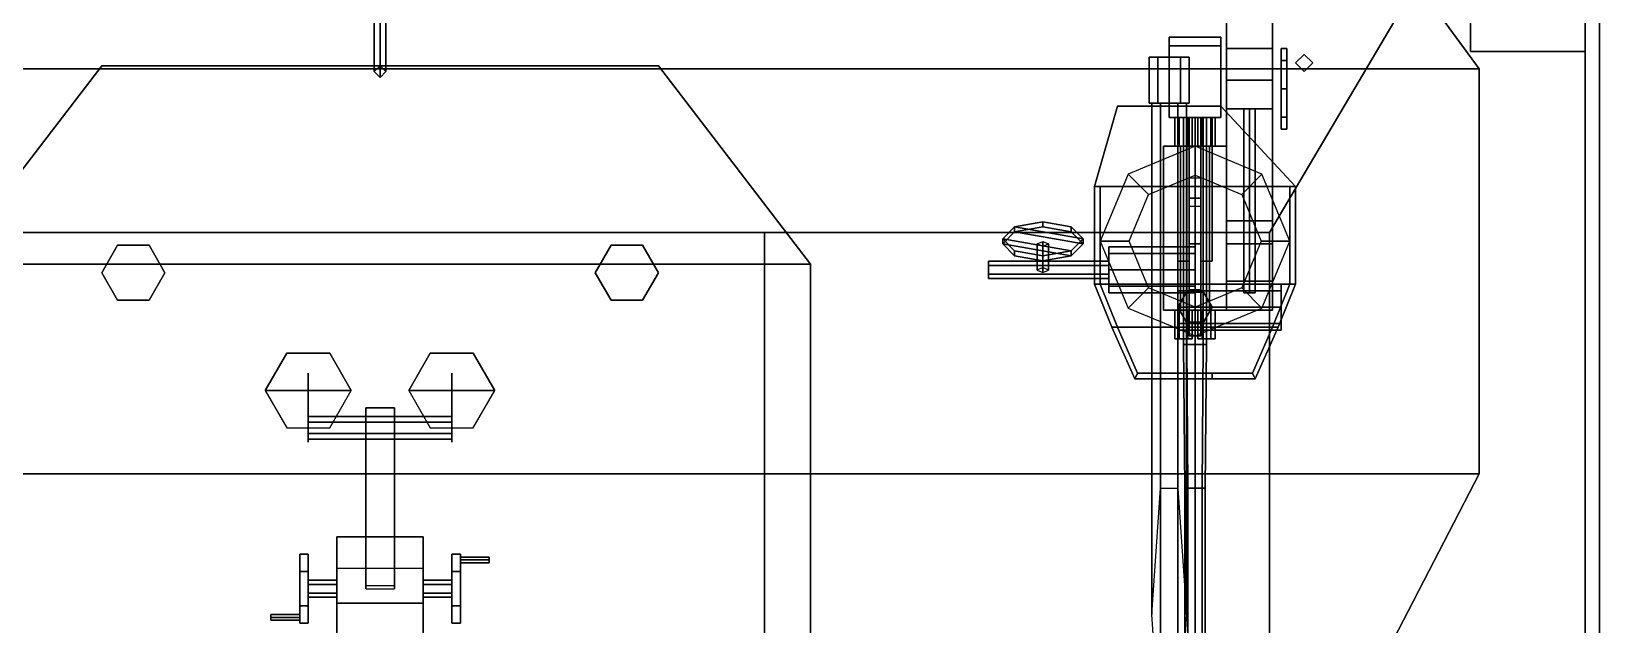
# Model space of a CAD drawing. Header units: millimetres. Extents: x -4.3 to 4.2, y -17.1 to 26.5.
# Drawn here: x -1.21 to 4.25, y 13.64 to 15.71 of the extents above; entities that cross this region are included whole.
import ezdxf

# ---------------------------------------------------------------- set-up
doc = ezdxf.new("R2010")
doc.units = ezdxf.units.MM
for name, color, linetype in [('gun', 1, 'Continuous'), ('sleeve', 5, 'Continuous'), ('turret', 2, 'Continuous')]:
    doc.layers.add(name, color=color, linetype=linetype)

msp = doc.modelspace()

# ---------------------------------------------------------------- linework, layer by layer
for points in [[(0, 15.59, 5.6), (-0.02, 15.57, 5.6), (-0.02, 17.09, 7.55), (0, 17.11, 7.55)], [(0.02, 15.57, 5.6), (0, 15.59, 5.6), (0, 17.11, 7.55), (0.02, 17.09, 7.55)], [(-0.02, 15.57, 5.6), (0, 15.55, 5.6), (0, 17.07, 7.55), (-0.02, 17.09, 7.55)], [(0, 15.55, 5.6), (0.02, 15.57, 5.6), (0.02, 17.09, 7.55), (0, 17.07, 7.55)], [(4.2, 16.87, -0.3447), (4.2, 10.97, -1.04), (-4.2, 10.97, -1.04), (-4.2, 16.87, -0.3447)], [(3.1, 15.01, 1.21), (4.2, 16.87, 1.21), (-4.2, 16.87, 1.21), (-3.1, 15.01, 1.21)], [(4.2, 16.87, 1.21), (3.1, 15.01, 1.21), (3.1, 10, 1.21), (4.2, 6.98, 1.21)], [(4.2, -13.62, -0.39), (4.2, -10.52, -1.04), (4.2, 10.97, -1.04), (4.2, 16.87, -0.3447)], [(4.2, -13.62, 0.65), (4.2, -13.62, -0.39), (4.2, 16.87, -0.3447), (4.2, 4.11, 0.65)], [(4.2, 6.98, 1.04), (4.2, 4.11, 0.65), (4.2, 16.87, -0.3447), (4.2, 16.87, 1.04)], [(4.25, 6.98, 1.07), (4.2, 6.98, 1.04), (4.2, 16.87, 1.04), (4.25, 16.87, 1.07)], [(4.25, 16.87, 1.18), (4.2, 16.87, 1.21), (4.2, 6.98, 1.21), (4.25, 6.98, 1.18)], [(4.25, 6.98, 1.18), (4.25, 6.98, 1.07), (4.25, 16.87, 1.07), (4.25, 16.87, 1.18)], [(3.8, 16.58, 1.21), (3.8, 15.64, 1.21), (3.8, 15.64, 1.23), (3.8, 16.58, 1.23)], [(3.8, 16.58, 1.23), (3.8, 15.64, 1.23), (4.2, 15.64, 1.23), (4.2, 16.58, 1.23)], [(4.2, 15.64, 1.23), (4.2, 15.64, 1.21), (4.2, 16.58, 1.21), (4.2, 16.58, 1.23)], [(-3.83, 15.58, 3.17), (-3.25, 16.37, 3.17), (3.25, 16.37, 3.17), (3.83, 15.58, 3.17)], [(3.83, 15.58, 3.4), (3.25, 16.37, 3.4), (-3.25, 16.37, 3.4), (-3.83, 15.58, 3.4)], [(3.83, 15.58, 3.17), (3.25, 16.37, 3.17), (3.25, 16.37, 3.4), (3.83, 15.58, 3.4)], [(3.22, 15.63, 1.21), (3.19, 15.6, 1.21), (3.19, 15.6, 3.17), (3.22, 15.63, 3.17)], [(3.25, 15.6, 1.21), (3.22, 15.63, 1.21), (3.22, 15.63, 3.17), (3.25, 15.6, 3.17)], [(3.8, 15.64, 1.23), (3.8, 15.64, 1.21), (4.2, 15.64, 1.21), (4.2, 15.64, 1.23)], [(-3.83, 14.17, 3.17), (-3.83, 15.58, 3.17), (3.83, 15.58, 3.17), (3.83, 14.17, 3.17)], [(3.83, 14.17, 3.4), (3.83, 15.58, 3.4), (-3.83, 15.58, 3.4), (-3.83, 14.17, 3.4)], [(-1.5, 14.9, 5.5), (-0.97, 15.59, 5.5), (0.97, 15.59, 5.5), (1.5, 14.9, 5.5)], [(1.5, 14.9, 5.6), (0.97, 15.59, 5.6), (-0.97, 15.59, 5.6), (-1.5, 14.9, 5.6)], [(-0.97, 15.59, 5.6), (-0.97, 15.59, 5.5), (-1.5, 14.9, 5.5), (-1.5, 14.9, 5.6)], [(0.97, 15.59, 5.6), (0.97, 15.59, 5.5), (-0.97, 15.59, 5.5), (-0.97, 15.59, 5.6)], [(1.5, 14.9, 5.5), (0.97, 15.59, 5.5), (0.97, 15.59, 5.6), (1.5, 14.9, 5.6)], [(2.82, 15.62, -0.72), (2.79, 15.62, -0.79), (2.71, 15.62, -0.79), (2.68, 15.62, -0.72)], [(2.71, 15.62, -0.79), (2.71, 15.46, -0.79), (2.68, 15.46, -0.72), (2.68, 15.62, -0.72)], [(2.82, 15.62, -0.49), (2.82, 15.62, -0.72), (2.68, 15.62, -0.72), (2.68, 15.62, -0.49)], [(2.68, 15.62, -0.49), (2.68, 15.46, -0.51), (2.82, 15.46, -0.51), (2.82, 15.62, -0.49)], [(2.68, 15.62, -0.72), (2.68, 15.46, -0.72), (2.68, 15.46, -0.51), (2.68, 15.62, -0.49)], [(2.79, 15.62, -0.79), (2.79, 15.46, -0.79), (2.71, 15.46, -0.79), (2.71, 15.62, -0.79)], [(2.82, 15.46, -0.72), (2.79, 15.46, -0.79), (2.79, 15.62, -0.79), (2.82, 15.62, -0.72)], [(2.82, 15.46, -0.51), (2.82, 15.46, -0.72), (2.82, 15.62, -0.72), (2.82, 15.62, -0.49)], [(3.19, 15.6, 1.21), (3.22, 15.57, 1.21), (3.22, 15.57, 3.17), (3.19, 15.6, 3.17)], [(3.22, 15.57, 1.21), (3.25, 15.6, 1.21), (3.25, 15.6, 3.17), (3.22, 15.57, 3.17)], [(3.83, 14.17, 3.17), (3.83, 15.58, 3.17), (3.83, 15.58, 3.4), (3.83, 14.17, 3.4)], [(2.68, 15.46, -0.72), (2.71, 15.46, -0.79), (2.79, 15.46, -0.79), (2.82, 15.46, -0.72)], [(2.68, 15.46, -0.51), (2.68, 15.46, -0.72), (2.82, 15.46, -0.72), (2.82, 15.46, -0.51)], [(2.69, 15.46, -0.72), (2.72, 15.46, -0.772), (2.72, 13.24, -0.772), (2.69, 13.68, -0.72)], [(2.72, 15.46, -0.668), (2.69, 15.46, -0.72), (2.69, 13.68, -0.72), (2.72, 14.12, -0.668)], [(2.72, 15.46, -0.772), (2.78, 15.46, -0.772), (2.78, 13.24, -0.772), (2.72, 13.24, -0.772)], [(2.78, 15.46, -0.668), (2.72, 15.46, -0.668), (2.72, 14.12, -0.668), (2.78, 14.12, -0.668)], [(2.78, 15.46, -0.772), (2.81, 15.46, -0.72), (2.81, 13.68, -0.72), (2.78, 13.24, -0.772)], [(2.81, 15.46, -0.72), (2.78, 15.46, -0.668), (2.78, 14.12, -0.668), (2.81, 13.68, -0.72)], [(1.34, 15.01, 1.21), (-1.34, 15.01, 1.21), (-1.34, 10, 1.21), (1.34, 10, 1.21)], [(1.34, 15.01, 1.21), (1.34, 10, 1.21), (1.34, 10, 3.17), (1.34, 15.01, 3.17)], [(3.1, 15.01, 3.17), (3.1, 15.01, 1.21), (1.34, 15.01, 1.21), (1.34, 15.01, 3.17)], [(3.1, 13.2, 3.1), (3.1, 13.2, 1.25), (3.1, 15.01, 1.21), (3.1, 15.01, 3.17)], [(3.1, 15.01, 3.17), (3.1, 10, 3.17), (3.1, 10.46, 3.1), (3.1, 13.2, 3.1)], [(3.1, 13.2, 1.25), (3.1, 10.46, 1.25), (3.1, 10, 1.21), (3.1, 15.01, 1.21)], [(-0.915, 14.9653, 3.4), (-0.97, 14.87, 3.4), (-0.97, 14.87, 5.5), (-0.915, 14.9653, 5.5)], [(-0.805, 14.9653, 3.4), (-0.915, 14.9653, 3.4), (-0.915, 14.9653, 5.5), (-0.805, 14.9653, 5.5)], [(-0.75, 14.87, 3.4), (-0.805, 14.9653, 3.4), (-0.805, 14.9653, 5.5), (-0.75, 14.87, 5.5)], [(0.805, 14.9653, 3.4), (0.75, 14.87, 3.4), (0.75, 14.87, 5.5), (0.805, 14.9653, 5.5)], [(0.915, 14.9653, 3.4), (0.805, 14.9653, 3.4), (0.805, 14.9653, 5.5), (0.915, 14.9653, 5.5)], [(0.97, 14.87, 3.4), (0.915, 14.9653, 3.4), (0.915, 14.9653, 5.5), (0.97, 14.87, 5.5)], [(1.5, 11.06, 5.6), (1.5, 14.9, 5.6), (-1.5, 14.9, 5.6), (-1.5, 11.06, 5.6)], [(-1.5, 13.05, 5.5), (-1.5, 14.9, 5.5), (1.5, 14.9, 5.5), (1.5, 13.05, 5.5)], [(-0.97, 14.87, 3.4), (-0.915, 14.7747, 3.4), (-0.915, 14.7747, 5.5), (-0.97, 14.87, 5.5)], [(-0.805, 14.7747, 3.4), (-0.75, 14.87, 3.4), (-0.75, 14.87, 5.5), (-0.805, 14.7747, 5.5)], [(0.75, 14.87, 3.4), (0.805, 14.7747, 3.4), (0.805, 14.7747, 5.5), (0.75, 14.87, 5.5)], [(0.915, 14.7747, 3.4), (0.97, 14.87, 3.4), (0.97, 14.87, 5.5), (0.915, 14.7747, 5.5)], [(1.5, 13.05, 5.5), (1.5, 14.9, 5.5), (1.5, 14.9, 5.6), (1.5, 8.95, 5.6)], [(-0.915, 14.7747, 3.4), (-0.805, 14.7747, 3.4), (-0.805, 14.7747, 5.5), (-0.915, 14.7747, 5.5)], [(0.805, 14.7747, 3.4), (0.915, 14.7747, 3.4), (0.915, 14.7747, 5.5), (0.805, 14.7747, 5.5)], [(3.25, 13.05, 3.4), (3.83, 14.17, 3.4), (-3.83, 14.17, 3.4), (-3.25, 13.05, 3.4)], [(-3.25, 13.05, 3.17), (-3.83, 14.17, 3.17), (3.83, 14.17, 3.17), (3.25, 13.05, 3.17)], [(3.25, 13.05, 3.17), (3.83, 14.17, 3.17), (3.83, 14.17, 3.4), (3.25, 13.05, 3.4)]]:
    msp.add_3dface(points)
at = {"layer": 'gun'}
for points in [[(2.93, 15.69, 4.64), (2.93, 15.69, 4.58), (2.75, 15.69, 4.58), (2.75, 15.69, 4.64)], [(2.75, 15.69, 4.58), (2.75, 15.41, 4.58), (2.75, 15.66, 4.64), (2.75, 15.69, 4.64)], [(2.93, 15.69, 4.58), (2.93, 15.41, 4.58), (2.75, 15.41, 4.58), (2.75, 15.69, 4.58)], [(2.75, 15.69, 4.64), (2.75, 15.66, 4.64), (2.93, 15.66, 4.64), (2.93, 15.69, 4.64)], [(2.93, 15.66, 4.64), (2.93, 15.41, 4.58), (2.93, 15.69, 4.58), (2.93, 15.69, 4.64)], [(2.75, 15.66, 4.64), (2.75, 15.41, 4.58), (2.75, 15.45, 4.71), (2.75, 15.66, 4.71)], [(2.93, 15.66, 4.71), (2.93, 15.66, 4.64), (2.75, 15.66, 4.64), (2.75, 15.66, 4.71)], [(2.75, 15.66, 4.71), (2.75, 15.45, 4.71), (2.93, 15.45, 4.71), (2.93, 15.66, 4.71)], [(2.93, 15.45, 4.71), (2.93, 15.41, 4.58), (2.93, 15.66, 4.64), (2.93, 15.66, 4.71)], [(2.75, 15.45, 4.77), (2.75, 15.41, 4.77), (2.93, 15.41, 4.77), (2.93, 15.45, 4.77)], [(2.93, 15.45, 4.77), (2.93, 15.45, 4.71), (2.75, 15.45, 4.71), (2.75, 15.45, 4.77)], [(2.75, 15.45, 4.71), (2.75, 15.41, 4.58), (2.75, 15.41, 4.77), (2.75, 15.45, 4.77)], [(2.93, 15.41, 4.77), (2.93, 15.41, 4.58), (2.93, 15.45, 4.71), (2.93, 15.45, 4.77)], [(2.75, 15.41, 4.77), (2.75, 15.41, 4.58), (2.93, 15.41, 4.58), (2.93, 15.41, 4.77)], [(2.8, 15.41, 4.76), (2.78, 15.41, 4.74), (2.78, 14.91, 4.74), (2.8, 14.91, 4.76)], [(2.78, 15.41, 4.74), (2.8, 15.41, 4.72), (2.8, 14.91, 4.72), (2.78, 14.91, 4.74)], [(2.82, 15.41, 4.74), (2.8, 15.41, 4.76), (2.8, 14.91, 4.76), (2.82, 14.91, 4.74)], [(2.8, 15.41, 4.72), (2.82, 15.41, 4.74), (2.82, 14.91, 4.74), (2.8, 14.91, 4.72)], [(2.8117, 15.41, 4.6583), (2.8, 15.41, 4.63), (2.8, 14.62, 4.63), (2.8117, 14.62, 4.6583)], [(2.8, 15.41, 4.63), (2.8117, 15.41, 4.6017), (2.8117, 14.62, 4.6017), (2.8, 14.62, 4.63)], [(2.84, 15.41, 4.67), (2.8117, 15.41, 4.6583), (2.8117, 14.62, 4.6583), (2.84, 14.62, 4.67)], [(2.8117, 15.41, 4.6017), (2.84, 15.41, 4.59), (2.84, 14.62, 4.59), (2.8117, 14.62, 4.6017)], [(2.8683, 15.41, 4.6583), (2.84, 15.41, 4.67), (2.84, 14.62, 4.67), (2.8683, 14.62, 4.6583)], [(2.84, 15.41, 4.59), (2.8683, 15.41, 4.6017), (2.8683, 14.62, 4.6017), (2.84, 14.62, 4.59)], [(2.88, 15.41, 4.76), (2.86, 15.41, 4.74), (2.86, 14.91, 4.74), (2.88, 14.91, 4.76)], [(2.86, 15.41, 4.74), (2.88, 15.41, 4.72), (2.88, 14.91, 4.72), (2.86, 14.91, 4.74)], [(2.88, 15.41, 4.63), (2.8683, 15.41, 4.6583), (2.8683, 14.62, 4.6583), (2.88, 14.62, 4.63)], [(2.8683, 15.41, 4.6017), (2.88, 15.41, 4.63), (2.88, 14.62, 4.63), (2.8683, 14.62, 4.6017)], [(2.9, 15.41, 4.74), (2.88, 15.41, 4.76), (2.88, 14.91, 4.76), (2.9, 14.91, 4.74)], [(2.88, 15.41, 4.72), (2.9, 15.41, 4.74), (2.9, 14.91, 4.74), (2.88, 14.91, 4.72)], [(2.8153, 14.12, 4.6053), (2.805, 14.12, 4.63), (2.8, 14.62, 4.63), (2.8117, 14.62, 4.6017)], [(2.805, 14.12, 4.63), (2.8153, 14.12, 4.6547), (2.8117, 14.62, 4.6583), (2.8, 14.62, 4.63)], [(2.84, 14.12, 4.595), (2.8153, 14.12, 4.6053), (2.8117, 14.62, 4.6017), (2.84, 14.62, 4.59)], [(2.8153, 14.12, 4.6547), (2.84, 14.12, 4.665), (2.84, 14.62, 4.67), (2.8117, 14.62, 4.6583)], [(2.8647, 14.12, 4.6053), (2.84, 14.12, 4.595), (2.84, 14.62, 4.59), (2.8683, 14.62, 4.6017)], [(2.84, 14.12, 4.665), (2.8647, 14.12, 4.6547), (2.8683, 14.62, 4.6583), (2.84, 14.62, 4.67)], [(2.875, 14.12, 4.63), (2.8647, 14.12, 4.6053), (2.8683, 14.62, 4.6017), (2.88, 14.62, 4.63)], [(2.8647, 14.12, 4.6547), (2.875, 14.12, 4.63), (2.88, 14.62, 4.63), (2.8683, 14.62, 4.6583)], [(2.8153, 13.09, 4.6053), (2.805, 13.09, 4.63), (2.805, 14.12, 4.63), (2.8153, 14.12, 4.6053)], [(2.805, 13.09, 4.63), (2.8153, 13.09, 4.6547), (2.8153, 14.12, 4.6547), (2.805, 14.12, 4.63)], [(2.84, 13.09, 4.595), (2.8153, 13.09, 4.6053), (2.8153, 14.12, 4.6053), (2.84, 14.12, 4.595)], [(2.8153, 13.09, 4.6547), (2.84, 13.09, 4.665), (2.84, 14.12, 4.665), (2.8153, 14.12, 4.6547)], [(2.8647, 13.09, 4.6053), (2.84, 13.09, 4.595), (2.84, 14.12, 4.595), (2.8647, 14.12, 4.6053)], [(2.84, 13.09, 4.665), (2.8647, 13.09, 4.6547), (2.8647, 14.12, 4.6547), (2.84, 14.12, 4.665)], [(2.875, 13.09, 4.63), (2.8647, 13.09, 4.6053), (2.8647, 14.12, 4.6053), (2.875, 14.12, 4.63)], [(2.8647, 13.09, 4.6547), (2.875, 13.09, 4.63), (2.875, 14.12, 4.63), (2.8647, 14.12, 4.6547)]]:
    msp.add_3dface(points, dxfattribs=at)
at = {"layer": 'sleeve'}
for points in [[(2.785, 15.41, 4.766), (2.77, 15.41, 4.74), (2.77, 15.31, 4.74), (2.785, 15.31, 4.766)], [(2.77, 15.41, 4.74), (2.785, 15.41, 4.714), (2.785, 15.31, 4.714), (2.77, 15.31, 4.74)], [(2.785, 15.41, 4.766), (2.815, 15.41, 4.766), (2.83, 15.41, 4.74), (2.77, 15.41, 4.74)], [(2.77, 15.41, 4.74), (2.83, 15.41, 4.74), (2.815, 15.41, 4.714), (2.785, 15.41, 4.714)], [(2.815, 15.41, 4.766), (2.785, 15.41, 4.766), (2.785, 15.31, 4.766), (2.815, 15.31, 4.766)], [(2.785, 15.41, 4.714), (2.815, 15.41, 4.714), (2.815, 15.31, 4.714), (2.785, 15.31, 4.714)], [(2.83, 15.41, 4.74), (2.815, 15.41, 4.766), (2.815, 15.31, 4.766), (2.83, 15.31, 4.74)], [(2.815, 15.41, 4.714), (2.83, 15.41, 4.74), (2.83, 15.31, 4.74), (2.815, 15.31, 4.714)], [(2.865, 15.41, 4.766), (2.85, 15.41, 4.74), (2.85, 15.31, 4.74), (2.865, 15.31, 4.766)], [(2.85, 15.41, 4.74), (2.865, 15.41, 4.714), (2.865, 15.31, 4.714), (2.85, 15.31, 4.74)], [(2.85, 15.41, 4.74), (2.91, 15.41, 4.74), (2.895, 15.41, 4.714), (2.865, 15.41, 4.714)], [(2.865, 15.41, 4.766), (2.895, 15.41, 4.766), (2.91, 15.41, 4.74), (2.85, 15.41, 4.74)], [(2.895, 15.41, 4.766), (2.865, 15.41, 4.766), (2.865, 15.31, 4.766), (2.895, 15.31, 4.766)], [(2.865, 15.41, 4.714), (2.895, 15.41, 4.714), (2.895, 15.31, 4.714), (2.865, 15.31, 4.714)], [(2.91, 15.41, 4.74), (2.895, 15.41, 4.766), (2.895, 15.31, 4.766), (2.91, 15.31, 4.74)], [(2.895, 15.41, 4.714), (2.91, 15.41, 4.74), (2.91, 15.31, 4.74), (2.895, 15.31, 4.714)], [(2.73, 15.31, 4.58), (2.73, 14.74, 4.58), (2.73, 14.74, 4.75), (2.73, 15.31, 4.75)], [(2.95, 15.31, 4.75), (2.95, 15.31, 4.58), (2.73, 15.31, 4.58), (2.73, 15.31, 4.75)], [(2.95, 15.31, 4.58), (2.95, 14.74, 4.58), (2.73, 14.74, 4.58), (2.73, 15.31, 4.58)], [(2.73, 15.31, 4.75), (2.73, 14.74, 4.75), (2.79, 14.74, 4.82), (2.79, 15.31, 4.82)], [(2.89, 15.31, 4.82), (2.95, 15.31, 4.75), (2.73, 15.31, 4.75), (2.79, 15.31, 4.82)], [(2.79, 15.31, 4.82), (2.79, 14.74, 4.82), (2.89, 14.74, 4.82), (2.89, 15.31, 4.82)], [(2.89, 14.74, 4.82), (2.95, 14.74, 4.75), (2.95, 15.31, 4.75), (2.89, 15.31, 4.82)], [(2.95, 14.74, 4.75), (2.95, 14.74, 4.58), (2.95, 15.31, 4.58), (2.95, 15.31, 4.75)], [(2.82, 15.17, 4.32), (2.82, 15.13, 4.36), (2.82, 15.1, 4.58), (2.82, 15.2, 4.58)], [(2.86, 15.2, 4.58), (2.86, 15.17, 4.32), (2.82, 15.17, 4.32), (2.82, 15.2, 4.58)], [(2.86, 15.1, 4.58), (2.86, 15.13, 4.36), (2.86, 15.17, 4.32), (2.86, 15.2, 4.58)], [(2.82, 14.97, 4.3), (2.82, 14.97, 4.34), (2.82, 15.13, 4.36), (2.82, 15.17, 4.32)], [(2.86, 15.17, 4.32), (2.86, 14.97, 4.3), (2.82, 14.97, 4.3), (2.82, 15.17, 4.32)], [(2.86, 15.13, 4.36), (2.86, 14.97, 4.34), (2.86, 14.97, 4.3), (2.86, 15.17, 4.32)], [(2.82, 15.1, 4.58), (2.82, 15.13, 4.36), (2.86, 15.13, 4.36), (2.86, 15.1, 4.58)], [(2.82, 15.13, 4.36), (2.82, 14.97, 4.34), (2.86, 14.97, 4.34), (2.86, 15.13, 4.36)], [(2.82, 14.81, 4.33), (2.82, 14.81, 4.37), (2.82, 14.97, 4.34), (2.82, 14.97, 4.3)], [(2.82, 14.97, 4.34), (2.82, 14.81, 4.37), (2.86, 14.81, 4.37), (2.86, 14.97, 4.34)], [(2.86, 14.97, 4.3), (2.86, 14.81, 4.33), (2.82, 14.81, 4.33), (2.82, 14.97, 4.3)], [(2.86, 14.97, 4.34), (2.86, 14.81, 4.37), (2.86, 14.81, 4.33), (2.86, 14.97, 4.3)], [(2.82, 14.81, 4.37), (2.82, 14.65, 4.46), (2.86, 14.65, 4.46), (2.86, 14.81, 4.37)], [(2.82, 14.65, 4.42), (2.82, 14.65, 4.46), (2.82, 14.81, 4.37), (2.82, 14.81, 4.33)], [(2.86, 14.81, 4.33), (2.86, 14.65, 4.42), (2.82, 14.65, 4.42), (2.82, 14.81, 4.33)], [(2.86, 14.81, 4.37), (2.86, 14.65, 4.46), (2.86, 14.65, 4.42), (2.86, 14.81, 4.33)], [(2.73, 14.74, 4.75), (2.73, 14.74, 4.58), (2.95, 14.74, 4.58), (2.95, 14.74, 4.75)], [(2.79, 14.74, 4.82), (2.73, 14.74, 4.75), (2.95, 14.74, 4.75), (2.89, 14.74, 4.82)], [(2.77, 14.74, 4.74), (2.785, 14.74, 4.714), (2.785, 14.64, 4.714), (2.77, 14.64, 4.74)], [(2.785, 14.74, 4.766), (2.77, 14.74, 4.74), (2.77, 14.64, 4.74), (2.785, 14.64, 4.766)], [(2.785, 14.74, 4.714), (2.815, 14.74, 4.714), (2.815, 14.64, 4.714), (2.785, 14.64, 4.714)], [(2.815, 14.74, 4.766), (2.785, 14.74, 4.766), (2.785, 14.64, 4.766), (2.815, 14.64, 4.766)], [(2.815, 14.74, 4.714), (2.83, 14.74, 4.74), (2.83, 14.64, 4.74), (2.815, 14.64, 4.714)], [(2.83, 14.74, 4.74), (2.815, 14.74, 4.766), (2.815, 14.64, 4.766), (2.83, 14.64, 4.74)], [(2.85, 14.74, 4.74), (2.865, 14.74, 4.714), (2.865, 14.64, 4.714), (2.85, 14.64, 4.74)], [(2.865, 14.74, 4.766), (2.85, 14.74, 4.74), (2.85, 14.64, 4.74), (2.865, 14.64, 4.766)], [(2.865, 14.74, 4.714), (2.895, 14.74, 4.714), (2.895, 14.64, 4.714), (2.865, 14.64, 4.714)], [(2.895, 14.74, 4.766), (2.865, 14.74, 4.766), (2.865, 14.64, 4.766), (2.895, 14.64, 4.766)], [(2.895, 14.74, 4.714), (2.91, 14.74, 4.74), (2.91, 14.64, 4.74), (2.895, 14.64, 4.714)], [(2.91, 14.74, 4.74), (2.895, 14.74, 4.766), (2.895, 14.64, 4.766), (2.91, 14.64, 4.74)], [(2.86, 14.65, 4.42), (2.86, 14.65, 4.46), (2.82, 14.65, 4.46), (2.82, 14.65, 4.42)], [(2.815, 14.64, 4.766), (2.785, 14.64, 4.766), (2.77, 14.64, 4.74), (2.83, 14.64, 4.74)], [(2.83, 14.64, 4.74), (2.77, 14.64, 4.74), (2.785, 14.64, 4.714), (2.815, 14.64, 4.714)], [(2.91, 14.64, 4.74), (2.85, 14.64, 4.74), (2.865, 14.64, 4.714), (2.895, 14.64, 4.714)], [(2.895, 14.64, 4.766), (2.865, 14.64, 4.766), (2.85, 14.64, 4.74), (2.91, 14.64, 4.74)], [(-0.25, 13.83, 6.7739), (-0.25, 13.89, 6.67), (-0.28, 13.89, 6.67), (-0.28, 13.83, 6.7739)], [(-0.28, 13.71, 6.5661), (-0.28, 13.83, 6.7739), (-0.28, 13.89, 6.67), (-0.28, 13.83, 6.5661)], [(-0.25, 13.89, 6.67), (-0.25, 13.83, 6.5661), (-0.28, 13.83, 6.5661), (-0.28, 13.89, 6.67)], [(-0.25, 13.83, 6.5661), (-0.25, 13.89, 6.67), (-0.25, 13.83, 6.7739), (-0.25, 13.71, 6.5661)], [(0.25, 13.89, 6.67), (0.25, 13.83, 6.7739), (0.28, 13.83, 6.7739), (0.28, 13.89, 6.67)], [(0.25, 13.83, 6.5661), (0.25, 13.89, 6.67), (0.28, 13.89, 6.67), (0.28, 13.83, 6.5661)], [(0.25, 13.83, 6.5661), (0.25, 13.71, 6.7739), (0.25, 13.83, 6.7739), (0.25, 13.89, 6.67)], [(0.28, 13.89, 6.67), (0.28, 13.83, 6.7739), (0.28, 13.71, 6.7739), (0.28, 13.83, 6.5661)], [(-0.25, 13.71, 6.7739), (-0.25, 13.83, 6.7739), (-0.28, 13.83, 6.7739), (-0.28, 13.71, 6.7739)], [(-0.25, 13.83, 6.5661), (-0.25, 13.71, 6.5661), (-0.28, 13.71, 6.5661), (-0.28, 13.83, 6.5661)], [(-0.28, 13.65, 6.67), (-0.28, 13.71, 6.7739), (-0.28, 13.83, 6.7739), (-0.28, 13.71, 6.5661)], [(-0.25, 13.71, 6.5661), (-0.25, 13.83, 6.7739), (-0.25, 13.71, 6.7739), (-0.25, 13.65, 6.67)], [(0.25, 13.83, 6.7739), (0.25, 13.71, 6.7739), (0.28, 13.71, 6.7739), (0.28, 13.83, 6.7739)], [(0.25, 13.71, 6.5661), (0.25, 13.83, 6.5661), (0.28, 13.83, 6.5661), (0.28, 13.71, 6.5661)], [(0.25, 13.71, 6.5661), (0.25, 13.65, 6.67), (0.25, 13.71, 6.7739), (0.25, 13.83, 6.5661)], [(0.28, 13.88, 6.67), (0.28, 13.87, 6.68), (0.38, 13.87, 6.68), (0.38, 13.88, 6.67)], [(0.28, 13.87, 6.66), (0.28, 13.88, 6.67), (0.38, 13.88, 6.67), (0.38, 13.87, 6.66)], [(0.28, 13.87, 6.68), (0.28, 13.86, 6.67), (0.38, 13.86, 6.67), (0.38, 13.87, 6.68)], [(0.28, 13.86, 6.67), (0.28, 13.87, 6.66), (0.38, 13.87, 6.66), (0.38, 13.86, 6.67)], [(0.28, 13.83, 6.5661), (0.28, 13.71, 6.7739), (0.28, 13.65, 6.67), (0.28, 13.71, 6.5661)], [(0.38, 13.88, 6.67), (0.38, 13.87, 6.68), (0.38, 13.86, 6.67), (0.38, 13.87, 6.66)], [(-0.15, 13.8, 6.67), (-0.15, 13.785, 6.644), (-0.25, 13.785, 6.644), (-0.25, 13.8, 6.67)], [(-0.15, 13.785, 6.696), (-0.15, 13.8, 6.67), (-0.25, 13.8, 6.67), (-0.25, 13.785, 6.696)], [(-0.15, 13.785, 6.644), (-0.15, 13.755, 6.644), (-0.25, 13.755, 6.644), (-0.25, 13.785, 6.644)], [(-0.15, 13.755, 6.696), (-0.15, 13.785, 6.696), (-0.25, 13.785, 6.696), (-0.25, 13.755, 6.696)], [(-0.15, 12.7987, 6.2151), (-0.15, 13.1451, 5.8687), (-0.15, 13.81, 6.17), (-0.15, 13.81, 6.2151)], [(-0.15, 12.8, 6.7049), (-0.15, 12.7987, 6.2151), (-0.15, 13.81, 6.2151), (-0.15, 13.81, 6.7049)], [(0.15, 12.7987, 6.2151), (0.15, 13.1451, 5.8687), (0.15, 13.81, 6.17), (0.15, 13.81, 6.2151)], [(0.15, 12.8, 6.7049), (0.15, 12.7987, 6.2151), (0.15, 13.81, 6.2151), (0.15, 13.81, 6.7049)], [(0.15, 13.8, 6.67), (0.15, 13.785, 6.696), (0.25, 13.785, 6.696), (0.25, 13.8, 6.67)], [(0.15, 13.785, 6.644), (0.15, 13.8, 6.67), (0.25, 13.8, 6.67), (0.25, 13.785, 6.644)], [(0.15, 13.785, 6.696), (0.15, 13.755, 6.696), (0.25, 13.755, 6.696), (0.25, 13.785, 6.696)], [(0.15, 13.755, 6.644), (0.15, 13.785, 6.644), (0.25, 13.785, 6.644), (0.25, 13.755, 6.644)], [(-0.15, 13.755, 6.644), (-0.15, 13.74, 6.67), (-0.25, 13.74, 6.67), (-0.25, 13.755, 6.644)], [(-0.15, 13.74, 6.67), (-0.15, 13.755, 6.696), (-0.25, 13.755, 6.696), (-0.25, 13.74, 6.67)], [(0.15, 13.755, 6.696), (0.15, 13.74, 6.67), (0.25, 13.74, 6.67), (0.25, 13.755, 6.696)], [(0.15, 13.74, 6.67), (0.15, 13.755, 6.644), (0.25, 13.755, 6.644), (0.25, 13.74, 6.67)], [(-0.38, 13.66, 6.67), (-0.38, 13.67, 6.68), (-0.38, 13.68, 6.67), (-0.38, 13.67, 6.66)], [(-0.28, 13.68, 6.67), (-0.28, 13.67, 6.66), (-0.38, 13.67, 6.66), (-0.38, 13.68, 6.67)], [(-0.28, 13.67, 6.68), (-0.28, 13.68, 6.67), (-0.38, 13.68, 6.67), (-0.38, 13.67, 6.68)], [(-0.28, 13.67, 6.66), (-0.28, 13.66, 6.67), (-0.38, 13.66, 6.67), (-0.38, 13.67, 6.66)], [(-0.28, 13.66, 6.67), (-0.28, 13.67, 6.68), (-0.38, 13.67, 6.68), (-0.38, 13.66, 6.67)], [(-0.25, 13.65, 6.67), (-0.25, 13.71, 6.7739), (-0.28, 13.71, 6.7739), (-0.28, 13.65, 6.67)], [(-0.25, 13.71, 6.5661), (-0.25, 13.65, 6.67), (-0.28, 13.65, 6.67), (-0.28, 13.71, 6.5661)], [(0.25, 13.71, 6.7739), (0.25, 13.65, 6.67), (0.28, 13.65, 6.67), (0.28, 13.71, 6.7739)], [(0.25, 13.65, 6.67), (0.25, 13.71, 6.5661), (0.28, 13.71, 6.5661), (0.28, 13.65, 6.67)]]:
    msp.add_3dface(points, dxfattribs=at)
at = {"layer": 'turret'}
for points in [[(2.95, 15.96, 4.48), (2.95, 15.44, 4.48), (2.95, 15.65, 4.62), (2.95, 15.96, 4.62)], [(3.11, 15.96, 4.48), (3.11, 15.44, 4.48), (2.95, 15.44, 4.48), (2.95, 15.96, 4.48)], [(2.95, 15.96, 4.62), (2.95, 15.65, 4.62), (3.11, 15.65, 4.62), (3.11, 15.96, 4.62)], [(3.11, 15.65, 4.62), (3.11, 15.44, 4.48), (3.11, 15.96, 4.48), (3.11, 15.96, 4.62)], [(2.95, 15.44, 4.58), (2.95, 14.74, 4.58), (2.95, 15.05, 4.66), (2.95, 15.65, 4.66)], [(2.95, 15.65, 4.66), (2.95, 15.05, 4.66), (3.11, 15.05, 4.66), (3.11, 15.65, 4.66)], [(3.11, 15.65, 4.66), (3.11, 15.65, 4.62), (2.95, 15.65, 4.62), (2.95, 15.65, 4.66)], [(2.95, 15.65, 4.62), (2.95, 15.44, 4.48), (2.95, 15.44, 4.58), (2.95, 15.65, 4.66)], [(3.11, 15.05, 4.66), (3.11, 14.74, 4.58), (3.11, 15.44, 4.58), (3.11, 15.65, 4.66)], [(3.11, 15.44, 4.58), (3.11, 15.44, 4.48), (3.11, 15.65, 4.62), (3.11, 15.65, 4.66)], [(3.16, 15.609, 4.449), (3.16, 15.65, 4.35), (3.14, 15.65, 4.35), (3.14, 15.609, 4.449)], [(3.16, 15.65, 4.35), (3.16, 15.609, 4.251), (3.14, 15.609, 4.251), (3.14, 15.65, 4.35)], [(3.14, 15.65, 4.35), (3.14, 15.411, 4.251), (3.14, 15.37, 4.35), (3.14, 15.609, 4.449)], [(3.14, 15.609, 4.251), (3.14, 15.51, 4.21), (3.14, 15.411, 4.251), (3.14, 15.65, 4.35)], [(3.16, 15.37, 4.35), (3.16, 15.609, 4.251), (3.16, 15.65, 4.35), (3.16, 15.411, 4.449)], [(3.16, 15.411, 4.449), (3.16, 15.65, 4.35), (3.16, 15.609, 4.449), (3.16, 15.51, 4.49)], [(3.16, 15.51, 4.49), (3.16, 15.609, 4.449), (3.14, 15.609, 4.449), (3.14, 15.51, 4.49)], [(3.16, 15.609, 4.251), (3.16, 15.51, 4.21), (3.14, 15.51, 4.21), (3.14, 15.609, 4.251)], [(3.14, 15.609, 4.449), (3.14, 15.37, 4.35), (3.14, 15.411, 4.449), (3.14, 15.51, 4.49)], [(3.16, 15.411, 4.251), (3.16, 15.51, 4.21), (3.16, 15.609, 4.251), (3.16, 15.37, 4.35)], [(2.95, 15.54, 4.3), (2.95, 15.44, 4.3), (2.95, 15.44, 4.41), (2.95, 15.54, 4.39)], [(3.11, 15.54, 4.39), (3.11, 15.54, 4.3), (2.95, 15.54, 4.3), (2.95, 15.54, 4.39)], [(3.11, 15.54, 4.3), (3.11, 15.44, 4.3), (2.95, 15.44, 4.3), (2.95, 15.54, 4.3)], [(2.95, 15.54, 4.39), (2.95, 15.44, 4.41), (3.11, 15.44, 4.41), (3.11, 15.54, 4.39)], [(3.11, 15.44, 4.41), (3.11, 15.44, 4.3), (3.11, 15.54, 4.3), (3.11, 15.54, 4.39)], [(3.16, 15.411, 4.449), (3.16, 15.51, 4.49), (3.14, 15.51, 4.49), (3.14, 15.411, 4.449)], [(3.16, 15.51, 4.21), (3.16, 15.411, 4.251), (3.14, 15.411, 4.251), (3.14, 15.51, 4.21)], [(2.57, 15.45, 3.52), (2.49, 15.17, 3.52), (3.19, 15.17, 3.52), (2.93, 15.45, 3.52)], [(2.57, 15.45, 3.5), (2.49, 15.17, 3.5), (2.49, 15.17, 3.52), (2.57, 15.45, 3.52)], [(2.93, 15.45, 3.5), (3.19, 15.17, 3.5), (2.49, 15.17, 3.5), (2.57, 15.45, 3.5)], [(2.93, 15.45, 3.52), (2.93, 15.45, 3.5), (2.57, 15.45, 3.5), (2.57, 15.45, 3.52)], [(3.19, 15.17, 3.52), (3.19, 15.17, 3.5), (2.93, 15.45, 3.5), (2.93, 15.45, 3.52)], [(3.11, 15.44, 4.58), (3.11, 14.97, 4.58), (2.95, 14.97, 4.58), (2.95, 15.44, 4.58)], [(2.95, 15.44, 4.58), (2.95, 15.44, 4.48), (3.11, 15.44, 4.48), (3.11, 15.44, 4.58)], [(2.95, 15.44, 4.41), (2.95, 15.44, 4.3), (3.11, 15.44, 4.3), (3.11, 15.44, 4.41)], [(3.03, 15.44, 4.4), (3.01, 15.44, 4.38), (3.01, 14.8, 4.43), (3.03, 14.8, 4.45)], [(3.01, 15.44, 4.38), (3.03, 15.44, 4.36), (3.03, 14.8, 4.41), (3.01, 14.8, 4.43)], [(3.05, 15.44, 4.38), (3.03, 15.44, 4.4), (3.03, 14.8, 4.45), (3.05, 14.8, 4.43)], [(3.03, 15.44, 4.36), (3.05, 15.44, 4.38), (3.05, 14.8, 4.43), (3.03, 14.8, 4.41)], [(3.16, 15.37, 4.35), (3.16, 15.411, 4.449), (3.14, 15.411, 4.449), (3.14, 15.37, 4.35)], [(3.16, 15.411, 4.251), (3.16, 15.37, 4.35), (3.14, 15.37, 4.35), (3.14, 15.411, 4.251)], [(2.84, 15.31, 3.4), (2.6067, 15.2133, 3.4), (2.6774, 15.1426, 3.5), (2.84, 15.21, 3.5)], [(3.0733, 15.2133, 3.4), (2.84, 15.31, 3.4), (2.84, 15.21, 3.5), (3.0026, 15.1426, 3.5)], [(2.6067, 15.2133, 3.4), (2.51, 14.98, 3.4), (2.61, 14.98, 3.5), (2.6774, 15.1426, 3.5)], [(3.17, 14.98, 3.4), (3.0733, 15.2133, 3.4), (3.0026, 15.1426, 3.5), (3.07, 14.98, 3.5)], [(3.19, 15.17, 3.5), (3.19, 14.83, 3.5), (2.49, 14.83, 3.5), (2.49, 15.17, 3.5)], [(2.49, 14.83, 4.13), (2.51, 14.83, 4.13), (2.51, 15.17, 3.56), (2.49, 15.17, 3.56)], [(2.49, 15.17, 3.56), (2.51, 15.17, 3.56), (2.51, 15.17, 3.52), (2.49, 15.17, 3.52)], [(2.49, 15.17, 3.5), (2.49, 14.83, 3.5), (2.49, 14.83, 4.13), (2.49, 15.17, 3.56)], [(2.51, 15.17, 3.52), (2.51, 14.83, 3.52), (3.17, 14.83, 3.52), (3.17, 15.17, 3.52)], [(2.51, 15.17, 3.56), (2.51, 14.83, 4.13), (2.51, 14.83, 3.52), (2.51, 15.17, 3.52)], [(3.17, 15.17, 3.52), (3.17, 14.83, 3.52), (3.17, 14.83, 4.13), (3.17, 15.17, 3.56)], [(3.17, 14.83, 4.13), (3.19, 14.83, 4.13), (3.19, 15.17, 3.56), (3.17, 15.17, 3.56)], [(3.17, 15.17, 3.56), (3.19, 15.17, 3.56), (3.19, 15.17, 3.52), (3.17, 15.17, 3.52)], [(3.19, 15.17, 3.56), (3.19, 14.83, 4.13), (3.19, 14.83, 3.5), (3.19, 15.17, 3.5)], [(2.17, 14.9881, 4.3585), (2.211, 15.03, 4.2687), (2.211, 15.0118, 4.2603), (2.17, 14.97, 4.35)], [(2.17, 14.9881, 4.3585), (2.409, 14.9463, 4.4482), (2.45, 14.9881, 4.3585), (2.211, 15.03, 4.2687)], [(2.211, 15.03, 4.2687), (2.31, 15.0473, 4.2316), (2.31, 15.0292, 4.2231), (2.211, 15.0118, 4.2603)], [(2.211, 15.03, 4.2687), (2.45, 14.9881, 4.3585), (2.409, 15.03, 4.2687), (2.31, 15.0473, 4.2316)], [(2.45, 14.97, 4.35), (2.211, 15.0118, 4.2603), (2.31, 15.0292, 4.2231), (2.409, 15.0118, 4.2603)], [(2.31, 15.0473, 4.2316), (2.409, 15.03, 4.2687), (2.409, 15.0118, 4.2603), (2.31, 15.0292, 4.2231)], [(2.409, 15.03, 4.2687), (2.45, 14.9881, 4.3585), (2.45, 14.97, 4.35), (2.409, 15.0118, 4.2603)], [(2.95, 15.05, 4.66), (2.95, 14.74, 4.58), (3.11, 14.74, 4.58), (3.11, 15.05, 4.66)], [(2.409, 14.9282, 4.4397), (2.17, 14.97, 4.35), (2.211, 15.0118, 4.2603), (2.45, 14.97, 4.35)], [(2.211, 14.9463, 4.4482), (2.17, 14.9881, 4.3585), (2.17, 14.97, 4.35), (2.211, 14.9282, 4.4397)], [(2.211, 14.9463, 4.4482), (2.31, 14.929, 4.4853), (2.409, 14.9463, 4.4482), (2.17, 14.9881, 4.3585)], [(2.29, 14.97, 4.35), (2.31, 14.9785, 4.3319), (2.31, 14.8878, 4.2896), (2.29, 14.8794, 4.3077)], [(2.31, 14.9785, 4.3319), (2.33, 14.97, 4.35), (2.33, 14.8794, 4.3077), (2.31, 14.8878, 4.2896)], [(2.45, 14.9881, 4.3585), (2.409, 14.9463, 4.4482), (2.409, 14.9282, 4.4397), (2.45, 14.97, 4.35)], [(2.51, 14.98, 3.4), (2.6067, 14.7467, 3.4), (2.6774, 14.8174, 3.5), (2.61, 14.98, 3.5)], [(3.0733, 14.7467, 3.4), (3.17, 14.98, 3.4), (3.07, 14.98, 3.5), (3.0026, 14.8174, 3.5)], [(2.31, 14.9108, 4.4769), (2.211, 14.9282, 4.4397), (2.17, 14.97, 4.35), (2.409, 14.9282, 4.4397)], [(2.31, 14.929, 4.4853), (2.211, 14.9463, 4.4482), (2.211, 14.9282, 4.4397), (2.31, 14.9108, 4.4769)], [(2.31, 14.9615, 4.3681), (2.29, 14.97, 4.35), (2.29, 14.8794, 4.3077), (2.31, 14.8709, 4.3259)], [(2.33, 14.97, 4.35), (2.31, 14.9615, 4.3681), (2.31, 14.8709, 4.3259), (2.33, 14.8794, 4.3077)], [(2.409, 14.9463, 4.4482), (2.31, 14.929, 4.4853), (2.31, 14.9108, 4.4769), (2.409, 14.9282, 4.4397)], [(2.84, 14.96, 4.31), (2.84, 14.9366, 4.2534), (2.54, 14.9366, 4.2534), (2.54, 14.96, 4.31)], [(2.84, 14.9366, 4.3666), (2.84, 14.96, 4.31), (2.54, 14.96, 4.31), (2.54, 14.9366, 4.3666)], [(2.54, 14.88, 4.39), (2.54, 14.9366, 4.3666), (2.54, 14.96, 4.31), (2.54, 14.8234, 4.3666)], [(2.54, 14.8234, 4.3666), (2.54, 14.96, 4.31), (2.54, 14.9366, 4.2534), (2.54, 14.8, 4.31)], [(2.84, 14.9366, 4.2534), (2.84, 14.88, 4.23), (2.54, 14.88, 4.23), (2.54, 14.9366, 4.2534)], [(2.84, 14.88, 4.39), (2.84, 14.9366, 4.3666), (2.54, 14.9366, 4.3666), (2.54, 14.88, 4.39)], [(2.54, 14.8, 4.31), (2.54, 14.9366, 4.2534), (2.54, 14.88, 4.23), (2.54, 14.8234, 4.2534)], [(2.84, 14.8234, 4.2534), (2.84, 14.96, 4.31), (2.84, 14.9366, 4.3666), (2.84, 14.8, 4.31)], [(2.84, 14.88, 4.23), (2.84, 14.9366, 4.2534), (2.84, 14.96, 4.31), (2.84, 14.8234, 4.2534)], [(2.84, 14.8, 4.31), (2.84, 14.9366, 4.3666), (2.84, 14.88, 4.39), (2.84, 14.8234, 4.3666)], [(2.95, 14.97, 4.3), (2.95, 14.84, 4.32), (2.95, 14.74, 4.58), (2.95, 14.97, 4.58)], [(3.11, 14.97, 4.58), (3.11, 14.97, 4.3), (2.95, 14.97, 4.3), (2.95, 14.97, 4.58)], [(3.11, 14.97, 4.3), (3.11, 14.84, 4.32), (2.95, 14.84, 4.32), (2.95, 14.97, 4.3)], [(3.11, 14.74, 4.58), (3.11, 14.84, 4.32), (3.11, 14.97, 4.3), (3.11, 14.97, 4.58)], [(2.54, 14.895, 4.336), (2.54, 14.91, 4.31), (2.12, 14.91, 4.31), (2.12, 14.895, 4.336)], [(2.54, 14.91, 4.31), (2.54, 14.895, 4.284), (2.12, 14.895, 4.284), (2.12, 14.91, 4.31)], [(2.12, 14.865, 4.336), (2.12, 14.895, 4.336), (2.12, 14.91, 4.31), (2.12, 14.85, 4.31)], [(2.12, 14.85, 4.31), (2.12, 14.91, 4.31), (2.12, 14.895, 4.284), (2.12, 14.865, 4.284)], [(2.54, 14.865, 4.336), (2.54, 14.895, 4.336), (2.12, 14.895, 4.336), (2.12, 14.865, 4.336)], [(2.54, 14.895, 4.284), (2.54, 14.865, 4.284), (2.12, 14.865, 4.284), (2.12, 14.895, 4.284)], [(2.54, 14.85, 4.31), (2.54, 14.865, 4.336), (2.12, 14.865, 4.336), (2.12, 14.85, 4.31)], [(2.54, 14.865, 4.284), (2.54, 14.85, 4.31), (2.12, 14.85, 4.31), (2.12, 14.865, 4.284)], [(2.84, 14.88, 4.23), (2.84, 14.8234, 4.2534), (2.54, 14.8234, 4.2534), (2.54, 14.88, 4.23)], [(2.84, 14.8234, 4.3666), (2.84, 14.88, 4.39), (2.54, 14.88, 4.39), (2.54, 14.8234, 4.3666)], [(3.19, 14.83, 3.5), (3.13, 14.68, 3.5), (2.55, 14.68, 3.5), (2.49, 14.83, 3.5)], [(2.55, 14.68, 4.36), (2.57, 14.68, 4.36), (2.51, 14.83, 4.13), (2.49, 14.83, 4.13)], [(2.49, 14.83, 3.5), (2.55, 14.68, 3.5), (2.55, 14.68, 4.36), (2.49, 14.83, 4.13)], [(2.51, 14.83, 3.52), (2.57, 14.68, 3.52), (3.11, 14.68, 3.52), (3.17, 14.83, 3.52)], [(2.51, 14.83, 4.13), (2.57, 14.68, 4.36), (2.57, 14.68, 3.52), (2.51, 14.83, 3.52)], [(2.84, 14.8234, 4.2534), (2.84, 14.8, 4.31), (2.54, 14.8, 4.31), (2.54, 14.8234, 4.2534)], [(2.84, 14.8, 4.31), (2.84, 14.8234, 4.3666), (2.54, 14.8234, 4.3666), (2.54, 14.8, 4.31)], [(2.6067, 14.7467, 3.4), (2.84, 14.65, 3.4), (2.84, 14.75, 3.5), (2.6774, 14.8174, 3.5)], [(3.14, 14.8066, 4.5166), (3.14, 14.83, 4.46), (2.78, 14.83, 4.46), (2.78, 14.8066, 4.5166)], [(3.14, 14.83, 4.46), (3.14, 14.8066, 4.4034), (2.78, 14.8066, 4.4034), (2.78, 14.83, 4.46)], [(2.78, 14.6934, 4.5166), (2.78, 14.83, 4.46), (2.78, 14.8066, 4.4034), (2.78, 14.67, 4.46)], [(2.78, 14.75, 4.54), (2.78, 14.8066, 4.5166), (2.78, 14.83, 4.46), (2.78, 14.6934, 4.5166)], [(2.84, 14.65, 3.4), (3.0733, 14.7467, 3.4), (3.0026, 14.8174, 3.5), (2.84, 14.75, 3.5)], [(2.95, 14.74, 4.58), (2.95, 14.84, 4.32), (3.11, 14.84, 4.32), (3.11, 14.74, 4.58)], [(3.11, 14.68, 4.36), (3.13, 14.68, 4.36), (3.19, 14.83, 4.13), (3.17, 14.83, 4.13)], [(3.17, 14.83, 3.52), (3.11, 14.68, 3.52), (3.11, 14.68, 4.36), (3.17, 14.83, 4.13)], [(3.19, 14.83, 4.13), (3.13, 14.68, 4.36), (3.13, 14.68, 3.5), (3.19, 14.83, 3.5)], [(3.14, 14.75, 4.38), (3.14, 14.8066, 4.4034), (3.14, 14.83, 4.46), (3.14, 14.6934, 4.4034)], [(3.14, 14.6934, 4.4034), (3.14, 14.83, 4.46), (3.14, 14.8066, 4.5166), (3.14, 14.67, 4.46)], [(3.14, 14.75, 4.54), (3.14, 14.8066, 4.5166), (2.78, 14.8066, 4.5166), (2.78, 14.75, 4.54)], [(3.14, 14.8066, 4.4034), (3.14, 14.75, 4.38), (2.78, 14.75, 4.38), (2.78, 14.8066, 4.4034)], [(2.78, 14.67, 4.46), (2.78, 14.8066, 4.4034), (2.78, 14.75, 4.38), (2.78, 14.6934, 4.4034)], [(2.81, 14.802, 3.52), (2.78, 14.75, 3.52), (2.78, 14.75, 4.38), (2.81, 14.802, 4.41)], [(2.87, 14.802, 3.52), (2.81, 14.802, 3.52), (2.81, 14.802, 4.41), (2.87, 14.802, 4.41)], [(2.9, 14.75, 3.52), (2.87, 14.802, 3.52), (2.87, 14.802, 4.41), (2.9, 14.75, 4.38)], [(3.14, 14.67, 4.46), (3.14, 14.8066, 4.5166), (3.14, 14.75, 4.54), (3.14, 14.6934, 4.5166)], [(3.14, 14.6934, 4.5166), (3.14, 14.75, 4.54), (2.78, 14.75, 4.54), (2.78, 14.6934, 4.5166)], [(3.14, 14.75, 4.38), (3.14, 14.6934, 4.4034), (2.78, 14.6934, 4.4034), (2.78, 14.75, 4.38)], [(2.78, 14.75, 3.52), (2.81, 14.698, 3.52), (2.81, 14.698, 4.41), (2.78, 14.75, 4.38)], [(2.87, 14.698, 3.52), (2.9, 14.75, 3.52), (2.9, 14.75, 4.38), (2.87, 14.698, 4.41)], [(3.13, 14.68, 3.5), (3.05, 14.5, 3.5), (2.63, 14.5, 3.5), (2.55, 14.68, 3.5)], [(2.63, 14.5, 4.28), (2.64, 14.52, 4.28), (2.57, 14.68, 4.36), (2.55, 14.68, 4.36)], [(2.55, 14.68, 3.5), (2.63, 14.5, 3.5), (2.63, 14.5, 4.28), (2.55, 14.68, 4.36)], [(2.57, 14.68, 3.52), (2.64, 14.52, 3.52), (3.04, 14.52, 3.52), (3.11, 14.68, 3.52)], [(2.57, 14.68, 4.36), (2.64, 14.52, 4.28), (2.64, 14.52, 3.52), (2.57, 14.68, 3.52)], [(3.14, 14.67, 4.46), (3.14, 14.6934, 4.5166), (2.78, 14.6934, 4.5166), (2.78, 14.67, 4.46)], [(3.14, 14.6934, 4.4034), (3.14, 14.67, 4.46), (2.78, 14.67, 4.46), (2.78, 14.6934, 4.4034)], [(2.81, 14.698, 3.52), (2.87, 14.698, 3.52), (2.87, 14.698, 4.41), (2.81, 14.698, 4.41)], [(3.11, 14.68, 3.52), (3.04, 14.52, 3.52), (3.04, 14.52, 4.28), (3.11, 14.68, 4.36)], [(3.04, 14.52, 4.28), (3.05, 14.5, 4.28), (3.13, 14.68, 4.36), (3.11, 14.68, 4.36)], [(3.13, 14.68, 4.36), (3.05, 14.5, 4.28), (3.05, 14.5, 3.5), (3.13, 14.68, 3.5)], [(-0.325, 14.5899, 6.45), (-0.4, 14.46, 6.45), (-0.4, 14.46, 6.65), (-0.325, 14.5899, 6.65)], [(-0.4, 14.46, 6.32), (-0.1, 14.46, 6.32), (-0.175, 14.5899, 6.32), (-0.325, 14.5899, 6.32)], [(-0.175, 14.5899, 6.45), (-0.325, 14.5899, 6.45), (-0.325, 14.5899, 6.65), (-0.175, 14.5899, 6.65)], [(-0.325, 14.5899, 6.32), (-0.175, 14.5899, 6.32), (-0.175, 14.5899, 6.45), (-0.325, 14.5899, 6.45)], [(-0.1, 14.46, 6.45), (-0.175, 14.5899, 6.45), (-0.175, 14.5899, 6.65), (-0.1, 14.46, 6.65)], [(0.175, 14.5899, 6.45), (0.1, 14.46, 6.45), (0.1, 14.46, 6.65), (0.175, 14.5899, 6.65)], [(0.1, 14.46, 6.32), (0.4, 14.46, 6.32), (0.325, 14.5899, 6.32), (0.175, 14.5899, 6.32)], [(0.325, 14.5899, 6.45), (0.175, 14.5899, 6.45), (0.175, 14.5899, 6.65), (0.325, 14.5899, 6.65)], [(0.175, 14.5899, 6.32), (0.325, 14.5899, 6.32), (0.325, 14.5899, 6.45), (0.175, 14.5899, 6.45)], [(0.4, 14.46, 6.45), (0.325, 14.5899, 6.45), (0.325, 14.5899, 6.65), (0.4, 14.46, 6.65)], [(-0.25, 14.42, 6.32), (-0.25, 14.52, 6.32), (-0.25, 14.39, 6.29), (-0.25, 14.28, 6.29)], [(0.25, 14.42, 6.32), (0.25, 14.52, 6.32), (0.25, 14.39, 6.29), (0.25, 14.28, 6.29)], [(2.64, 14.52, 4.28), (2.63, 14.5, 4.28), (2.78, 14.5, 4.28), (2.78, 14.52, 4.28)], [(2.78, 14.5, 3.52), (2.63, 14.5, 3.5), (3.05, 14.5, 3.5), (2.9, 14.5, 3.52)], [(2.78, 14.5, 4.28), (2.63, 14.5, 4.28), (2.63, 14.5, 3.5), (2.78, 14.5, 3.52)], [(2.78, 14.52, 3.52), (2.64, 14.52, 3.52), (2.64, 14.52, 4.28), (2.78, 14.52, 4.28)], [(2.78, 14.52, 4.28), (2.78, 14.5, 4.28), (2.78, 14.5, 3.52), (2.78, 14.52, 3.52)], [(2.78, 14.52, 3.52), (2.78, 14.5, 3.52), (2.9, 14.5, 3.52), (2.9, 14.52, 3.52)], [(2.9, 14.52, 4.28), (2.9, 14.5, 4.28), (3.05, 14.5, 4.28), (3.04, 14.52, 4.28)], [(3.04, 14.52, 3.52), (2.9, 14.52, 3.52), (2.9, 14.52, 4.28), (3.04, 14.52, 4.28)], [(2.9, 14.52, 3.52), (2.9, 14.5, 3.52), (2.9, 14.5, 4.28), (2.9, 14.52, 4.28)], [(3.05, 14.5, 4.28), (2.9, 14.5, 4.28), (2.9, 14.5, 3.52), (3.05, 14.5, 3.5)], [(-0.325, 14.3301, 6.32), (-0.175, 14.3301, 6.32), (-0.1, 14.46, 6.32), (-0.4, 14.46, 6.32)], [(0.175, 14.3301, 6.32), (0.325, 14.3301, 6.32), (0.4, 14.46, 6.32), (0.1, 14.46, 6.32)], [(-0.25, 14.28, 6.29), (-0.25, 14.39, 6.29), (-0.25, 14.36, 6.18), (-0.25, 14.29, 6.18)], [(0.05, 13.77, 6.26), (0.05, 14.4, 6.26), (-0.05, 14.4, 6.26), (-0.05, 13.77, 6.26)], [(-0.05, 13.78, 6.16), (-0.05, 14.4, 6.18), (0.05, 14.4, 6.18), (0.05, 13.78, 6.16)], [(-0.05, 14.4, 6.26), (-0.05, 14.4, 6.18), (-0.05, 13.78, 6.16), (-0.05, 13.77, 6.26)], [(0.05, 14.4, 6.26), (0.05, 14.4, 6.18), (-0.05, 14.4, 6.18), (-0.05, 14.4, 6.26)], [(0.05, 13.78, 6.16), (0.05, 14.4, 6.18), (0.05, 14.4, 6.26), (0.05, 13.77, 6.26)], [(0.25, 14.28, 6.29), (0.25, 14.39, 6.29), (0.25, 14.36, 6.18), (0.25, 14.29, 6.18)], [(-0.25, 14.35, 6.1854), (-0.25, 14.37, 6.22), (0.25, 14.37, 6.22), (0.25, 14.35, 6.1854)], [(-0.25, 14.37, 6.22), (-0.25, 14.35, 6.2546), (0.25, 14.35, 6.2546), (0.25, 14.37, 6.22)], [(-0.25, 14.35, 6.2546), (-0.25, 14.31, 6.2546), (0.25, 14.31, 6.2546), (0.25, 14.35, 6.2546)], [(-0.25, 14.31, 6.1854), (-0.25, 14.35, 6.1854), (0.25, 14.35, 6.1854), (0.25, 14.31, 6.1854)], [(-0.25, 14.29, 6.22), (-0.25, 14.31, 6.1854), (0.25, 14.31, 6.1854), (0.25, 14.29, 6.22)], [(-0.25, 14.31, 6.2546), (-0.25, 14.29, 6.22), (0.25, 14.29, 6.22), (0.25, 14.31, 6.2546)], [(0.15, 13.72, 6.66), (-0.15, 13.72, 6.66), (-0.15, 13.95, 7.4), (0.15, 13.95, 7.4)], [(-0.15, 13.16, 7.05), (-0.15, 13.95, 7.4), (-0.15, 13.72, 6.66), (-0.15, 13.05, 6.66)], [(0.15, 13.95, 7.4), (-0.15, 13.95, 7.4), (-0.15, 13.16, 7.05), (0.15, 13.16, 7.05)], [(0.15, 13.05, 6.66), (0.15, 13.72, 6.66), (0.15, 13.95, 7.4), (0.15, 13.16, 7.05)], [(-0.15, 13.05, 6.66), (-0.15, 13.72, 6.66), (-0.15, 13.84, 5.78), (-0.15, 13.02, 5.78)], [(0.15, 13.84, 5.78), (-0.15, 13.84, 5.78), (-0.15, 13.72, 6.66), (0.15, 13.72, 6.66)], [(0.15, 13.02, 5.78), (0.15, 13.84, 5.78), (0.15, 13.72, 6.66), (0.15, 13.05, 6.66)]]:
    msp.add_3dface(points, dxfattribs=at)

doc.saveas('drawing.dxf')
